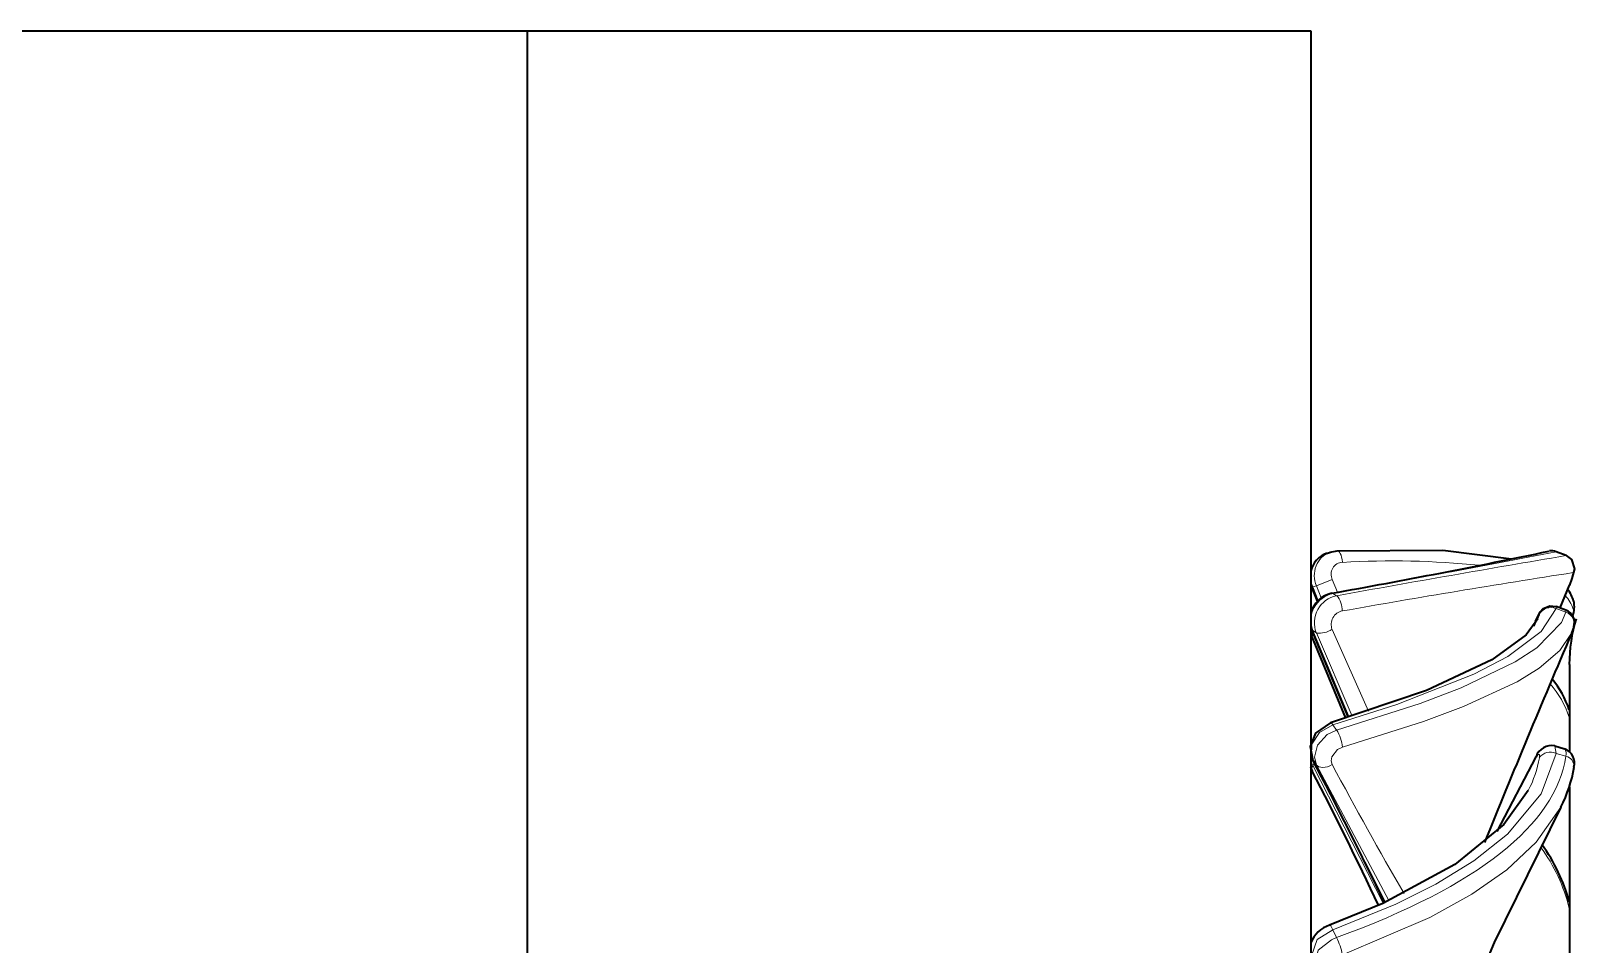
# Model space of a CAD drawing. Extents: x 291 to 834, y 188 to 661.
# Drawn here: x 673.36 to 679.27, y 361.34 to 364.84 of the extents above; entities that cross this region are included whole.
import ezdxf

# ---------------------------------------------------------------- set-up
doc = ezdxf.new("R2010")
doc.units = 0

msp = doc.modelspace()

# ---------------------------------------------------------------- linework, layer by layer
at = {"color": 7, "lineweight": 35, "ltscale": 0.075}
for p, q in [((672.2588, 364.8392), (675.2588, 364.8392)), ((675.2588, 364.8392), (678.2588, 364.8392))]:
    msp.add_line(p, q, dxfattribs=at)
at = {"color": 7, "lineweight": 35, "ltscale": 0.125}
for p, q in [((675.2588, 364.8392), (675.2588, 359.8392)), ((675.2588, 364.8392), (675.2588, 359.8392)), ((678.2588, 364.8392), (678.2588, 359.8392))]:
    msp.add_line(p, q, dxfattribs=at)
at = {"color": 7, "lineweight": 35, "ltscale": 0.000394763}
msp.add_line((678.3193, 362.8394), (678.3342, 362.8446), dxfattribs=at)
at = {"color": 7, "lineweight": 35, "ltscale": 0.000674667}
msp.add_line((678.333, 362.8442), (678.3595, 362.8494), dxfattribs=at)
at = {"color": 7, "lineweight": 13, "ltscale": 0.001006}
msp.add_line((679.2358, 362.8309), (679.1984, 362.8456), dxfattribs=at)
at = {"color": 7, "lineweight": 35, "ltscale": 0.001005}
msp.add_line((679.2361, 362.8309), (679.1987, 362.8456), dxfattribs=at)
at = {"color": 7, "lineweight": 35, "ltscale": 0.000348179}
msp.add_line((678.2587, 362.723), (678.2629, 362.7097), dxfattribs=at)
at = {"color": 7, "lineweight": 13, "ltscale": 8.42176e-05}
msp.add_line((678.2629, 362.7097), (678.2661, 362.7109), dxfattribs=at)
at = {"color": 7, "lineweight": 35, "ltscale": 0.001439}
msp.add_line((678.2839, 362.6562), (678.2629, 362.7097), dxfattribs=at)
at = {"color": 7, "lineweight": 13, "ltscale": 0.000364724}
msp.add_line((678.2661, 362.7109), (678.2801, 362.7151), dxfattribs=at)
at = {"color": 7, "lineweight": 13, "ltscale": 0.001404}
msp.add_line((678.2661, 362.7109), (678.2868, 362.6587), dxfattribs=at)
at = {"color": 7, "lineweight": 13, "ltscale": 0.001633}
msp.add_line((678.2801, 362.7151), (678.3408, 362.7391), dxfattribs=at)
at = {"color": 7, "lineweight": 13, "ltscale": 0.001243}
msp.add_line((678.2987, 362.6689), (678.2801, 362.7151), dxfattribs=at)
at = {"color": 7, "lineweight": 13, "ltscale": 0.001315}
msp.add_line((678.3608, 362.6904), (678.3408, 362.7391), dxfattribs=at)
at = {"color": 7, "lineweight": 13, "ltscale": 0.002362}
msp.add_line((679.2136, 362.6305), (679.2486, 362.7183), dxfattribs=at)
at = {"color": 7, "lineweight": 35, "ltscale": 0.002362}
msp.add_line((679.2136, 362.6305), (679.2487, 362.7182), dxfattribs=at)
at = {"color": 7, "lineweight": 13, "ltscale": 0.000120002}
msp.add_line((678.3389, 362.6865), (678.3436, 362.6855), dxfattribs=at)
at = {"color": 7, "lineweight": 13, "ltscale": 0.000403537}
msp.add_line((678.3436, 362.6855), (678.3575, 362.6773), dxfattribs=at)
at = {"color": 7, "lineweight": 35, "ltscale": 0.000469639}
msp.add_line((679.119, 362.5783), (679.1116, 362.561), dxfattribs=at)
at = {"color": 7, "lineweight": 13, "ltscale": 0.000408825}
msp.add_line((679.1339, 362.6042), (679.1284, 362.5889), dxfattribs=at)
at = {"color": 7, "lineweight": 13, "ltscale": 0.000201624}
msp.add_line((679.1984, 362.628), (679.198, 362.636), dxfattribs=at)
at = {"color": 7, "lineweight": 35, "ltscale": 0.000995477}
msp.add_line((679.2354, 362.6222), (679.198, 362.636), dxfattribs=at)
at = {"color": 7, "lineweight": 13, "ltscale": 0.000996768}
msp.add_line((679.2358, 362.6143), (679.1984, 362.628), dxfattribs=at)
at = {"color": 7, "lineweight": 13, "ltscale": 0.000197217}
msp.add_line((679.2354, 362.6222), (679.2358, 362.6143), dxfattribs=at)
at = {"color": 7, "lineweight": 35, "ltscale": 0.000359}
msp.add_line((678.2587, 362.5355), (678.2633, 362.5219), dxfattribs=at)
at = {"color": 7, "lineweight": 35, "ltscale": 0.000362618}
msp.add_line((678.2588, 362.5609), (678.2634, 362.5472), dxfattribs=at)
at = {"color": 7, "lineweight": 35, "ltscale": 0.008484}
msp.add_line((678.3928, 362.2082), (678.2633, 362.5219), dxfattribs=at)
at = {"color": 7, "lineweight": 13, "ltscale": 0.000101514}
msp.add_line((678.2634, 362.5472), (678.2661, 362.5442), dxfattribs=at)
at = {"color": 7, "lineweight": 35, "ltscale": 0.009093}
msp.add_line((678.4029, 362.2113), (678.2634, 362.5472), dxfattribs=at)
at = {"color": 7, "lineweight": 13, "ltscale": 0.000413584}
msp.add_line((678.2661, 362.5442), (678.2801, 362.5353), dxfattribs=at)
at = {"color": 7, "lineweight": 13, "ltscale": 0.009005}
msp.add_line((678.2661, 362.5442), (678.4055, 362.2121), dxfattribs=at)
at = {"color": 7, "lineweight": 13, "ltscale": 0.008694}
msp.add_line((678.2661, 362.5312), (678.4009, 362.2106), dxfattribs=at)
at = {"color": 7, "lineweight": 13, "ltscale": 0.008697}
msp.add_line((678.4178, 362.2159), (678.2801, 362.5353), dxfattribs=at)
at = {"color": 7, "lineweight": 13, "ltscale": 0.008554}
msp.add_line((678.4792, 362.2354), (678.3408, 362.5483), dxfattribs=at)
at = {"color": 7, "lineweight": 13, "ltscale": 0.000406128}
msp.add_line((679.1185, 362.5768), (679.1122, 362.5619), dxfattribs=at)
at = {"color": 7, "lineweight": 35, "ltscale": 0.000627144}
msp.add_line((679.2656, 362.5579), (679.2573, 362.5343), dxfattribs=at)
at = {"color": 7, "lineweight": 35, "ltscale": 0.008369}
msp.add_line((679.2487, 362.4146), (679.2487, 362.0799), dxfattribs=at)
at = {"color": 7, "lineweight": 13, "ltscale": 0.000612663}
msp.add_line((678.3436, 362.1835), (678.3575, 362.1633), dxfattribs=at)
at = {"color": 7, "lineweight": 13, "ltscale": 0.000626133}
msp.add_line((678.2661, 362.0512), (678.2801, 362.0305), dxfattribs=at)
at = {"color": 7, "lineweight": 35, "ltscale": 0.008068}
msp.add_line((679.1206, 362.0611), (678.9714, 361.775), dxfattribs=at)
at = {"color": 7, "lineweight": 13, "ltscale": 0.007749}
msp.add_line((679.1185, 362.0535), (678.9753, 361.7787), dxfattribs=at)
at = {"color": 7, "lineweight": 13, "ltscale": 0.000196193}
msp.add_line((679.1185, 362.0535), (679.1206, 362.0611), dxfattribs=at)
at = {"color": 7, "lineweight": 13, "ltscale": 0.000706853}
msp.add_line((679.1984, 362.074), (679.1931, 362.1018), dxfattribs=at)
at = {"color": 7, "lineweight": 35, "ltscale": 0.00097367}
msp.add_line((679.2303, 362.0906), (679.1931, 362.1018), dxfattribs=at)
at = {"color": 7, "lineweight": 13, "ltscale": 0.000975891}
msp.add_line((679.2358, 362.0631), (679.1984, 362.074), dxfattribs=at)
at = {"color": 7, "lineweight": 35, "ltscale": 0.000417239}
msp.add_line((678.2649, 362.0056), (678.2588, 362.0212), dxfattribs=at)
at = {"color": 7, "lineweight": 13, "ltscale": 0.000350092}
msp.add_line((678.2661, 362.0269), (678.2725, 362.0393), dxfattribs=at)
at = {"color": 7, "lineweight": 13, "ltscale": 0.014787}
msp.add_line((678.2661, 362.0269), (678.5359, 361.5005), dxfattribs=at)
at = {"color": 7, "lineweight": 13, "ltscale": 0.014737}
msp.add_line((678.5574, 361.5103), (678.2801, 362.0305), dxfattribs=at)
at = {"color": 7, "lineweight": 35, "ltscale": 0.016496}
msp.add_line((679.2487, 361.9452), (679.2487, 361.2854), dxfattribs=at)
at = {"color": 7, "lineweight": 13, "ltscale": 0.000821892}
msp.add_line((678.3436, 361.3988), (678.3575, 361.369), dxfattribs=at)
at = {"color": 7, "lineweight": 35}
for points in [[(678.3595, 362.8494), (678.7645, 362.8511), (679.0268, 362.818)], [(679.2361, 362.8309), (679.2571, 362.8154), (679.2681, 362.7799), (679.2582, 362.743), (679.2487, 362.7182)], [(679.119, 362.5783), (679.1375, 362.6152), (679.1488, 362.6278), (679.1746, 362.6387), (679.198, 362.636)], [(679.1284, 362.5889), (679.0837, 362.5275), (678.9518, 362.4313), (678.7015, 362.3142), (678.3338, 362.1904)], [(678.3338, 362.1904), (678.277, 362.1515), (678.2562, 362.1002), (678.265, 362.0531)], [(679.0916, 361.9316), (678.9978, 361.8016), (678.8105, 361.6484), (678.5347, 361.4999), (678.3306, 361.4167)], [(679.2162, 361.8678), (678.9606, 361.35), (678.8463, 361.0762), (678.806, 360.9381)]]:
    msp.add_lwpolyline(points, dxfattribs=at)
at = {"color": 7, "lineweight": 13}
for points in [[(679.1984, 362.628), (679.1406, 362.5399), (679.0131, 362.4449), (678.8832, 362.3771), (678.5887, 362.2609), (678.3436, 362.1835)], [(678.3575, 362.1633), (678.6771, 362.2652), (678.8344, 362.3252), (679.0409, 362.4243), (679.1243, 362.4785), (679.2183, 362.5752), (679.2358, 362.6143)], [(679.1339, 362.6042), (679.1345, 362.6067), (679.1344, 362.6077), (679.1332, 362.6066), (679.1304, 362.6021), (679.1185, 362.5768)], [(678.38, 362.0973), (678.6904, 362.1953), (678.8438, 362.2527), (679.0487, 362.348), (679.1337, 362.4005), (679.2123, 362.4676), (679.2573, 362.5343)], [(678.3436, 362.1835), (678.2924, 362.154), (678.2632, 362.1092), (678.2615, 362.0629), (678.2661, 362.0512)], [(678.2801, 362.0305), (678.2725, 362.0594), (678.2842, 362.1055), (678.3212, 362.146), (678.3575, 362.1633)], [(678.3408, 362.0307), (678.337, 362.0451), (678.3394, 362.0605), (678.3616, 362.0886), (678.38, 362.0973)], [(679.1984, 362.074), (679.1403, 361.9191), (679.0121, 361.7645), (678.8831, 361.6626), (678.7375, 361.5737), (678.5847, 361.4973), (678.3436, 361.3988)], [(679.1339, 362.0574), (679.1344, 362.0669), (679.1339, 362.0687), (679.1326, 362.0699), (679.1315, 362.07), (679.1298, 362.0692), (679.1257, 362.065), (679.1185, 362.0535)], [(678.38, 361.3031), (678.7142, 361.4453), (678.8759, 361.5351), (679.009, 361.6283), (679.122, 361.7335), (679.2162, 361.8678)], [(678.3436, 361.3988), (678.2831, 361.3612), (678.2618, 361.2984)], [(678.2756, 361.2685), (678.2874, 361.3206), (678.3384, 361.3608), (678.3575, 361.369)]]:
    msp.add_lwpolyline(points, dxfattribs=at)
for centre, radius, start, end in [((678.3554, 362.7501), 0.0969, 112.01514, 203.70314), ((678.3691, 362.7549), 0.097, 112.03621, 204.0707), ((664.8702, 437.0461), 75.5713, 280.269959, 280.929291), ((692.0912, 286.7757), 77.134, 99.593864, 100.256139), ((679.1801, 362.7996), 0.0495, 68.23855, 102.15356), ((679.2172, 362.7843), 0.0502, 338.51365, 68.11443), ((678.3835, 362.7592), 0.0468, 94.43183, 205.2675), ((678.5718, 359.5552), 3.2555, 84.14598, 93.37761), ((685.4317, 322.8839), 40.356, 98.79132, 100.06339), ((679.1028, 362.7964), 0.1646, 331.81953, 349.30276), ((678.3651, 362.5818), 0.1061, 101.67415, 200.79896), ((678.3787, 362.5735), 0.1061, 101.50012, 201.17002), ((678.2883, 362.6198), 0.091, 359.58844, 39.70249), ((679.1389, 362.5854), 0.1315, 18.03165, 44.63754), ((679.222, 362.6435), 0.0453, 337.37991, 17.34731), ((678.3896, 362.5673), 0.0527, 100.61001, 201.32334), ((679.178, 362.5828), 0.0493, 65.65756, 154.09389), ((679.2199, 362.5695), 0.0473, 339.14965, 70.40726), ((679.2029, 362.6198), 0.0615, 341.16872, 5.86441), ((678.354, 362.5681), 0.0953, 184.95567, 202.80776), ((678.2729, 362.5238), 0.00995, 132.69294, 191.08673), ((678.2906, 362.6231), 0.0894, 263.15167, 303.87426), ((678.8762, 362.0852), 0.3934, 18.78091, 40.49155), ((678.3323, 362.1789), 0.0119, 22.43909, 82.80721), ((678.2164, 362.0795), 0.1645, 6.21673, 30.70095), ((678.3185, 362.0557), 0.0598, 175.8717, 208.82637), ((645.6468, 345.0765), 36.7716, 26.53585, 27.49196), ((678.7115, 362.1295), 0.4285, 332.48499, 350.31219), ((679.1755, 362.0248), 0.0537, 65.07192, 141.8783), ((679.208, 362.0737), 0.0288, 339.14591, 36.973), ((679.2263, 362.0223), 0.0413, 359.00552, 76.75253), ((678.2866, 362.0148), 0.0236, 149.38237, 202.86215), ((692.6632, 369.698), 16.2454, 208.16166, 210.15128), ((678.6121, 361.3255), 0.655, 13.6487, 36.50554), ((678.3116, 361.3911), 0.0322, 13.44657, 53.61993), ((678.1052, 361.2454), 0.281, 11.85774, 26.08482)]:
    msp.add_arc(centre, radius, start, end, dxfattribs=at)
at = {"color": 7, "lineweight": 35}
for centre, radius, start, end in [((678.3514, 362.7497), 0.0953, 108.9554, 166.22676), ((673.5975, 389.395), 27.1257, 280.06658, 281.85406), ((679.1802, 362.7983), 0.0508, 68.68176, 98.4245), ((679.1109, 362.6076), 0.1621, 17.77041, 35.74307), ((678.3588, 362.5856), 0.1028, 101.12096, 166.36415), ((679.1651, 362.6343), 0.1029, 339.76963, 12.76622), ((679.2166, 362.5742), 0.0516, 341.62308, 68.66492), ((679.8491, 362.4146), 0.6005, 163.09473, 179.99558), ((714.2206, 347.5118), 38.0536, 156.74854, 158.05547), ((678.8643, 362.1032), 0.4083, 19.73482, 38.69328), ((662.5831, 353.8114), 17.7153, 25.73344, 27.72451), ((679.1802, 362.0421), 0.0616, 77.85735, 162.27926), ((679.2114, 362.0369), 0.0571, 344.55483, 70.56667), ((664.3679, 354.8149), 15.6469, 25.26309, 27.35826), ((678.7646, 362.1022), 0.5088, 332.56845, 350.88284), ((678.6103, 361.3351), 0.6604, 14.84685, 36.16022), ((678.3656, 361.3073), 0.1145, 107.84122, 159.11512)]:
    msp.add_arc(centre, radius, start, end, dxfattribs=at)
at = {"color": 7, "lineweight": 13}
for centre, major_axis, ratio, start_param, end_param in [((678.3618, 362.7994), (0.0023, -0.05), 0.370729, 1.677928, 3.246022), ((355.6537, 403.9585), (323.5839, -41.8831), 0.036032, 6.213936, 6.282131), ((678.3233, 362.0555), (0.0443, 0.0233), 0.604041, 3.208203, 4.792608)]:
    msp.add_ellipse(centre, major_axis=major_axis, ratio=ratio, start_param=start_param, end_param=end_param, dxfattribs=at)

doc.saveas('drawing.dxf')
